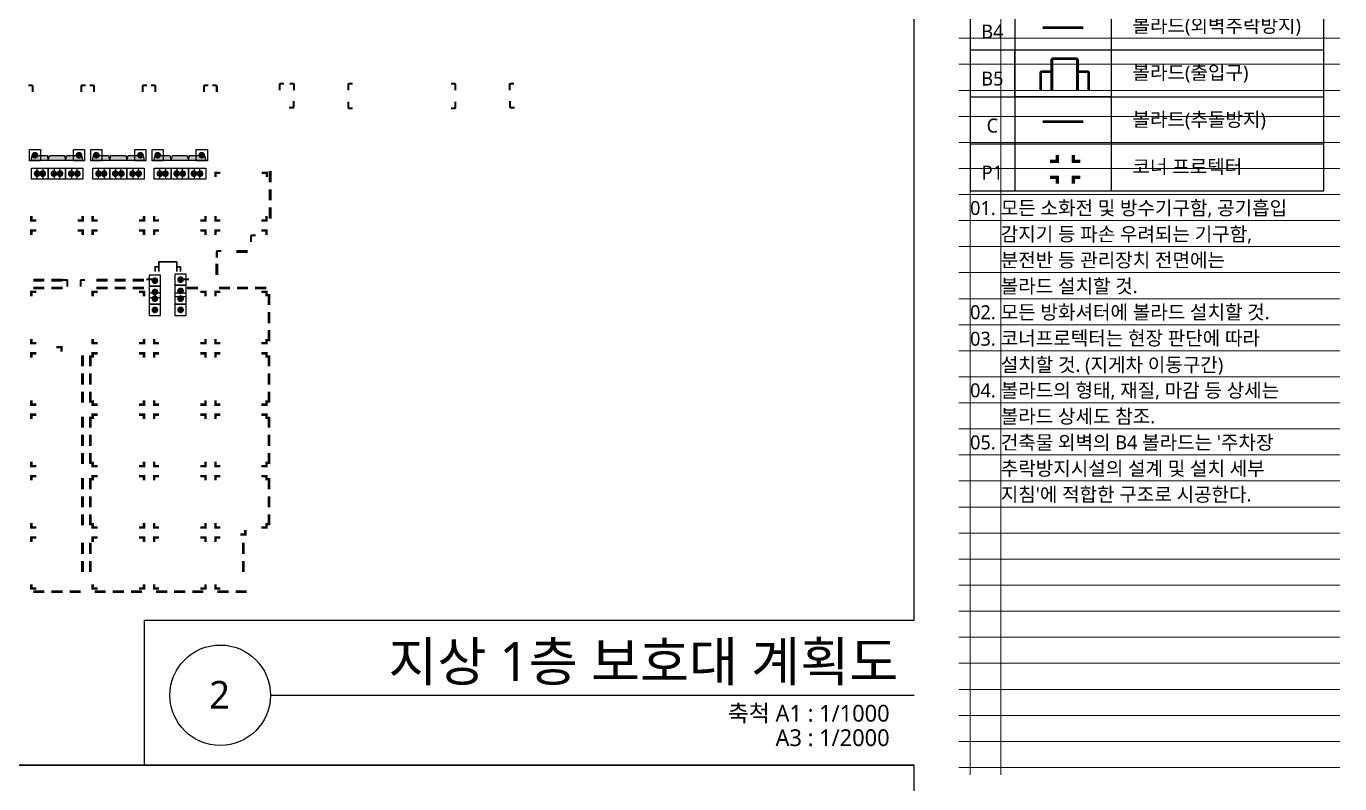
# Model space of a CAD drawing. Header units: millimetres. Extents: x 1037297 to 2672297, y 928637 to 1464837.
# Drawn here: x 1596915 to 1832297, y 1193385 to 1329111 of the extents above; entities that cross this region are included whole.
import ezdxf
from ezdxf.enums import TextEntityAlignment as Align

# ---------------------------------------------------------------- set-up
doc = ezdxf.new("R2010")
doc.units = ezdxf.units.MM
doc.header["$LTSCALE"] = 5
doc.header["$MEASUREMENT"] = 0
doc.linetypes.add('HIDDEN', pattern=[0.375, 0.25, -0.125])
doc.layers.get('0').update_dxf_attribs({"linetype": 'CONTINUOUS'})
doc.layers.get('Defpoints').update_dxf_attribs({"color": 153, "linetype": 'CONTINUOUS'})
doc.layers.add('A-REV-0408', color=151, linetype='CONTINUOUS')
doc.layers.add('볼라드', color=4, linetype='CONTINUOUS')
doc.layers.add('A-XXXX-NPLT', color=144, linetype='CONTINUOUS', lineweight=15, plot=False)
for name, color, linetype, lineweight in [('A-XXXX-SYMB', 7, 'CONTINUOUS', 25), ('A-XXXX-TABL', 7, 'CONTINUOUS', 25), ('A-XXXX-TXT1', 3, 'CONTINUOUS', 25), ('A-XXXX-TXT2', 3, 'CONTINUOUS', 25)]:
    doc.layers.add(name, color=color, linetype=linetype, lineweight=lineweight)
doc.styles.add('맑은 고딕', font='malgun.ttf')
doc.styles.add('맑은고딕', font='malgun.ttf')

# ---------------------------------------------------------------- blocks, each defined once
blk = doc.blocks.new('차량보호대1')
at = {"layer": 'A-XXXX-SYMB', "color": 4, "linetype": 'Continuous'}
blk.add_lwpolyline([(458063, -65474), (462262, -65474), (462622, -66872), (457703, -66872)], close=True, dxfattribs=at)
blk.add_solid([(458063, -65474), (462262, -65474), (457703, -66872), (462622, -66872)], dxfattribs=at)
blk = doc.blocks.new('A$C542C6F25')
at = {"layer": 'A-XXXX-SYMB', "color": 3, "linetype": 'Continuous'}
blk.add_lwpolyline([(0, 268), (2000, 268), (2000, 2268), (0, 2268)], close=True, dxfattribs=at)
at = {"layer": 'A-XXXX-SYMB', "color": 3, "linetype": 'Continuous', "const_width": 600}
blk.add_lwpolyline([(700, 1268, 1), (1300, 1268, 1)], format="xyb", close=True, dxfattribs=at)
blk = doc.blocks.new('볼라드-4')
at = {"layer": '볼라드', "const_width": 300}
for points in [[(171021, 140085), (170453, 140085, -0.4142136), (170363, 140175), (170363, 140953)], [(172631, 139216), (171111, 139216, -0.4142136), (171021, 139306), (171021, 140953)], [(172631, 139216), (174151, 139216, 0.4142136), (174241, 139306), (174241, 140953)], [(174241, 140085), (174809, 140085, 0.4142136), (174899, 140175), (174899, 140953)]]:
    blk.add_lwpolyline(points, format="xyb", dxfattribs=at)
blk = doc.blocks.new('NOTE(220317)')
at = {"layer": 'A-XXXX-NPLT'}
for p, q in [((1010649.8, 179732.7), (1010649.8, 175412.7)), ((1010759.8, 179732.7), (1010759.8, 175412.7)), ((1010609.8, 179546.1), (1011974.8, 179546.1)), ((1010609.8, 179452.7), (1011974.8, 179452.7)), ((1010609.8, 179359.4), (1011974.8, 179359.4)), ((1010609.8, 179266.1), (1011974.8, 179266.1)), ((1010609.8, 179172.7), (1011974.8, 179172.7)), ((1010609.8, 179079.4), (1011974.8, 179079.4)), ((1010609.8, 178986.1), (1011974.8, 178986.1)), ((1010609.8, 178892.7), (1011974.8, 178892.7)), ((1010609.8, 178799.4), (1011974.8, 178799.4)), ((1010609.8, 178706.1), (1011974.8, 178706.1)), ((1010609.8, 178612.7), (1011974.8, 178612.7)), ((1010609.8, 178519.4), (1011974.8, 178519.4)), ((1010609.8, 178426.1), (1011974.8, 178426.1)), ((1010609.8, 178332.7), (1011974.8, 178332.7)), ((1010609.8, 178239.4), (1011974.8, 178239.4)), ((1010609.8, 178146.1), (1011974.8, 178146.1)), ((1010609.8, 178052.7), (1011974.8, 178052.7)), ((1010609.8, 177959.4), (1011974.8, 177959.4)), ((1010609.8, 177866.1), (1011974.8, 177866.1)), ((1010609.8, 177772.7), (1011974.8, 177772.7)), ((1010609.8, 177679.4), (1011974.8, 177679.4)), ((1010609.8, 177586.1), (1011974.8, 177586.1)), ((1010609.8, 177492.7), (1011974.8, 177492.7)), ((1010609.8, 177399.4), (1011974.8, 177399.4)), ((1010609.8, 177306.1), (1011974.8, 177306.1)), ((1010609.8, 177212.7), (1011974.8, 177212.7)), ((1010609.8, 177119.4), (1011974.8, 177119.4)), ((1010609.8, 177026.1), (1011974.8, 177026.1)), ((1010609.8, 176932.7), (1011974.8, 176932.7)), ((1010609.8, 176839.4), (1011974.8, 176839.4)), ((1010609.8, 176746.1), (1011974.8, 176746.1)), ((1010609.8, 176652.7), (1011974.8, 176652.7)), ((1010609.8, 176559.4), (1011974.8, 176559.4)), ((1010609.8, 176466.1), (1011974.8, 176466.1)), ((1010609.8, 176372.7), (1011974.8, 176372.7)), ((1010609.8, 176279.4), (1011974.8, 176279.4)), ((1010609.8, 176186.1), (1011974.8, 176186.1)), ((1010609.8, 176092.7), (1011974.8, 176092.7)), ((1010609.8, 175999.4), (1011974.8, 175999.4)), ((1010609.8, 175906.1), (1011974.8, 175906.1)), ((1010609.8, 175812.7), (1011974.8, 175812.7)), ((1010609.8, 175719.4), (1011974.8, 175719.4)), ((1010609.8, 175626.1), (1011974.8, 175626.1)), ((1010609.8, 175532.7), (1011974.8, 175532.7)), ((1010609.8, 175439.4), (1011974.8, 175439.4))]:
    blk.add_line(p, q, dxfattribs=at)
blk = doc.blocks.new('NOTE-보호대 계획도')
at = {"layer": 'A-REV-0408'}
blk.add_lwpolyline([(7656.5, 4251.5), (7829.6, 4251.5), (7829.6, 4167.3), (7656.5, 4167.3)], close=True, dxfattribs=at)
at = {"layer": 'A-XXXX-SYMB', "linetype": 'Continuous', "const_width": 5.06}
for points in [[(7735.9, 4736.3), (7725.7, 4736.3, 0.414214), (7723.1, 4733.7), (7723.1, 4719.2)], [(7748.2, 4736.3), (7758.4, 4736.3, -0.414214), (7761, 4733.7), (7761, 4719.2)], [(7723.1, 4710.7), (7723.1, 4694.6, 0.414214), (7725.7, 4692), (7735.9, 4692)], [(7761, 4710.7), (7761, 4694.6, -0.414214), (7758.4, 4692), (7748.2, 4692)], [(7734.7, 4645.4), (7724.4, 4645.4, 0.414214), (7721.9, 4642.9), (7721.9, 4611.2)], [(7746.9, 4645.4), (7757.2, 4645.4, -0.414214), (7759.7, 4642.9), (7759.7, 4611.2)], [(7741.7, 4555.4), (7725.7, 4555.4, 0.414214), (7723.2, 4552.9), (7723.2, 4531.1)]]:
    blk.add_lwpolyline(points, format="xyb", dxfattribs=at)
blk.add_lwpolyline([(7723.2, 4477.4), (7723.2, 4446.8)], dxfattribs=at)
at = {"layer": 'A-XXXX-SYMB', "color": 4, "linetype": 'Continuous'}
blk.add_lwpolyline([(7713.6, 4379.8), (7772.6, 4379.8), (7777.6, 4360.1), (7708.5, 4360.1)], close=True, dxfattribs=at)
at = {"layer": 'A-XXXX-SYMB', "color": 2, "ltscale": 400, "const_width": 5.06}
blk.add_lwpolyline([(7706.5, 4291.4), (7779.6, 4291.4)], dxfattribs=at)
at = {"layer": 'A-XXXX-SYMB', "color": 3, "linetype": 'HIDDEN', "ltscale": 400, "const_width": 5.06}
blk.add_lwpolyline([(7706.5, 4122.9), (7779.6, 4122.9)], dxfattribs=at)
at = {"layer": 'A-XXXX-SYMB', "color": 6, "linetype": 'Continuous', "const_width": 6.12}
for points in [[(7719.9, 4051.9), (7732.7, 4051.9), (7732.7, 4062.9)], [(7774.3, 4051.9), (7761.6, 4051.9), (7761.6, 4062.9)], [(7719.9, 4023), (7732.7, 4023), (7732.7, 4011.9)], [(7774.3, 4023), (7761.6, 4023), (7761.6, 4011.9)]]:
    blk.add_lwpolyline(points, dxfattribs=at)
at = {"layer": 'A-XXXX-SYMB', "color": 4, "linetype": 'Continuous'}
blk.add_solid([(7713.6, 4379.8), (7772.6, 4379.8), (7708.5, 4360.1), (7777.6, 4360.1)], dxfattribs=at)
at = {"layer": 'A-XXXX-TABL'}
for p, q in [((7829.6, 4925.6), (7829.6, 3998.7)), ((7576.5, 4841.3), (8210.3, 4841.3)), ((7656.5, 4841.3), (7656.5, 3998.7)), ((7576.5, 4757.1), (8210.3, 4757.1)), ((7576.5, 4757.1), (8210.3, 4757.1)), ((7656.5, 4672.8), (8210.3, 4672.8)), ((7656.5, 4588.5), (8210.3, 4588.5)), ((7656.5, 4504.3), (8210.3, 4504.3)), ((7576.5, 4420), (8210.3, 4420)), ((7576.5, 4420), (8210.3, 4420)), ((7576.5, 4335.8), (8210.3, 4335.8)), ((7576.5, 4251.5), (8210.3, 4251.5)), ((7576.5, 4167.3), (8210.3, 4167.3)), ((7576.5, 4083), (8210.3, 4083))]:
    blk.add_line(p, q, dxfattribs=at)
blk.add_lwpolyline([(8210.3, 4925.6), (7576.5, 4925.6), (7576.5, 3998.7), (8210.3, 3998.7)], close=True, dxfattribs=at)
at = {"layer": '볼라드', "const_width": 5.05}
for points in [[(7723, 4178.2), (7723, 4233.1, -0.414214), (7725.5, 4235.6), (7766.5, 4235.6, -0.414214), (7769.1, 4233.1), (7769.1, 4178.2)], [(7723, 4212.4), (7705.5, 4212.4, 0.414214), (7703, 4209.9), (7703, 4178.2)], [(7769.1, 4212.4), (7786.6, 4212.4, -0.414214), (7789.1, 4209.9), (7789.1, 4178.2)]]:
    blk.add_lwpolyline(points, format="xyb", dxfattribs=at)
at = {"layer": 'A-XXXX-SYMB', "linetype": 'Continuous', "xscale": 0.01404318777870375, "yscale": 0.01404318777870375, "zscale": 0.01404318777870375}
blk.add_blockref('A$C542C6F25', (7729, 4783.3), dxfattribs=at)
at = {"layer": 'A-XXXX-TXT2', "style": '맑은 고딕'}
for s, p in [('■', (7576.5, 4994.8)), ('볼라드 형태,재질,마감 등 상세는 ', (7631.5, 4994.8)), ('볼라드 상세도면 참조', (7631.5, 4948.1)), ('01.', (7576.5, 3968.1)), ('모든 소화전 및 방수기구함, 공기흡입', (7631.5, 3968.1)), ('감지기 등 파손 우려되는 기구함,', (7631.5, 3921.4)), ('분전반 등 관리장치 전면에는', (7631.5, 3874.8)), ('볼라드 설치할 것.', (7631.5, 3828.1)), ('02.', (7576.5, 3781.4)), ('모든 방화셔터에 볼라드 설치할 것.', (7631.5, 3781.4)), ('03.', (7576.5, 3733.9)), ('코너프로텍터는 현장 판단에 따라', (7631.5, 3734.8)), ('설치할 것. (지게차 이동구간)', (7631.5, 3687.2)), ('04.', (7576.5, 3641.4)), ('볼라드의 형태, 재질, 마감 등 상세는', (7631.5, 3641.4)), ('볼라드 상세도 참조.', (7631.5, 3594.8)), ('05.', (7576.5, 3548.1)), ("건축물 외벽의 B4 볼라드는 '주차장", (7631.5, 3548.1)), ('추락방지시설의 설계 및 설치 세부', (7631.5, 3501.4)), ("지침'에 적합한 구조로 시공한다.", (7631.5, 3454.8))]:
    blk.add_text(s, height=25, dxfattribs=at).set_placement(p, align=Align.MIDDLE_LEFT)
for s, p in [('부  호', (7662.1, 4872.3)), ('명        칭', (7938, 4872.1)), ('볼라드-1', (7864.1, 4788.5)), ('볼라드-2A(기둥)', (7867.6, 4704.2)), ('볼라드-2B(기둥)', (7867.6, 4620)), ('볼라드-2C', (7867.6, 4555.1)), ('(기둥,벽체코너)', (7867.6, 4511.5)), ('볼라드-2D', (7867.6, 4470.9)), ('(기둥,벽체코너)', (7867.6, 4427.2)), ('차랑보호대', (7867.6, 4366.9)), ('볼라드(외벽추락방지)', (7867.6, 4282.6)), ('볼라드(출입구)', (7867.6, 4198.3)), ('볼라드(추돌방지)', (7867.6, 4114.1)), ('코너 프로텍터', (7867.6, 4029.8))]:
    blk.add_text(s, height=25, dxfattribs=at).set_placement(p)
for s, p in [('B1', (7616.5, 4789.9)), ('B2', (7616.5, 4623.9)), ('B3', (7616.5, 4368.6)), ('B4', (7616.5, 4284.3)), ('B5', (7616.5, 4200.1)), ('C', (7616.5, 4115.8)), ('P1', (7616.5, 4031.6))]:
    blk.add_text(s, height=25, dxfattribs=at).set_placement(p, align=Align.MIDDLE_CENTER)

msp = doc.modelspace()

# ---------------------------------------------------------------- linework, layer by layer
msp.add_line((1037297, 1196737), (1756047, 1196737))
at = {"layer": 'A-XXXX-SYMB'}
msp.add_line((1640669, 1209237), (1756047, 1209237), dxfattribs=at)
at = {"layer": 'A-XXXX-SYMB', "linetype": 'Continuous', "const_width": 360}
for points in [[(1597265, 1318508), (1597885, 1318508, -0.4142136), (1598065, 1318328), (1598065, 1317308)], [(1607565, 1318508), (1606945, 1318508, 0.4142136), (1606765, 1318328), (1606765, 1317308)], [(1608265, 1318508), (1608885, 1318508, -0.4142136), (1609065, 1318328), (1609065, 1317308)], [(1618565, 1318508), (1617945, 1318508, 0.4142136), (1617765, 1318328), (1617765, 1317308)], [(1619265, 1318508), (1619885, 1318508, -0.4142136), (1620065, 1318328), (1620065, 1317308)], [(1629565, 1318508), (1628945, 1318508, 0.4142136), (1628765, 1318328), (1628765, 1317308)], [(1630265, 1318508), (1630885, 1318508, -0.4142136), (1631065, 1318328), (1631065, 1317308)], [(1643115, 1318808), (1642495, 1318808, 0.4142136), (1642315, 1318628), (1642315, 1317608)], [(1644115, 1318808), (1644735, 1318808, -0.4142136), (1644915, 1318628), (1644915, 1317608)], [(1655415, 1318808), (1654795, 1318808, 0.4142136), (1654615, 1318628), (1654615, 1317608)], [(1673015, 1318808), (1673635, 1318808, -0.4142136), (1673815, 1318628), (1673815, 1317608)], [(1684315, 1318808), (1683695, 1318808, 0.4142136), (1683515, 1318628), (1683515, 1317608)], [(1644015, 1314508), (1644635, 1314508, 0.4142136), (1644815, 1314688), (1644815, 1315708)], [(1655415, 1314408), (1654795, 1314408, -0.4142136), (1654615, 1314588), (1654615, 1315608)], [(1673015, 1314408), (1673635, 1314408, 0.4142136), (1673815, 1314588), (1673815, 1315608)], [(1684415, 1314508), (1683795, 1314508, -0.4142136), (1683615, 1314688), (1683615, 1315708)], [(1638015, 1291658), (1637395, 1291658, 0.4142136), (1637215, 1291478), (1637215, 1290458)], [(1631865, 1288858), (1631245, 1288858, 0.4142136), (1631065, 1288678), (1631065, 1287658)], [(1603465, 1283658), (1604085, 1283658, -0.4142136), (1604265, 1283478), (1604265, 1282458)], [(1607465, 1283658), (1606845, 1283658, 0.4142136), (1606665, 1283478), (1606665, 1282458)]]:
    msp.add_lwpolyline(points, format="xyb", dxfattribs=at)
at = {"layer": 'A-XXXX-SYMB', "color": 6, "linetype": 'Continuous', "const_width": 436}
for points in [[(1631715, 1302859), (1630815, 1302859), (1630815, 1302079)], [(1639115, 1302859), (1640015, 1302859), (1640015, 1302079)], [(1598715, 1294309), (1597815, 1294309), (1597815, 1295089)], [(1606115, 1294309), (1607015, 1294309), (1607015, 1295089)], [(1609715, 1294309), (1608815, 1294309), (1608815, 1295089)], [(1617115, 1294309), (1618015, 1294309), (1618015, 1295089)], [(1620715, 1294309), (1619815, 1294309), (1619815, 1295089)], [(1628115, 1294309), (1629015, 1294309), (1629015, 1295089)], [(1631715, 1294309), (1630815, 1294309), (1630815, 1295089)], [(1639065, 1294309), (1639965, 1294309), (1639965, 1295089)], [(1598715, 1292509), (1597815, 1292509), (1597815, 1291729)], [(1606115, 1292509), (1607015, 1292509), (1607015, 1291729)], [(1609715, 1292509), (1608815, 1292509), (1608815, 1291729)], [(1617115, 1292509), (1618015, 1292509), (1618015, 1291729)], [(1620715, 1292509), (1619815, 1292509), (1619815, 1291729)], [(1628115, 1292509), (1629015, 1292509), (1629015, 1291729)], [(1631715, 1292509), (1630815, 1292509), (1630815, 1291729)], [(1639065, 1292509), (1639965, 1292509), (1639965, 1291729)], [(1598715, 1281508), (1597815, 1281508), (1597815, 1280728)], [(1609715, 1281508), (1608815, 1281508), (1608815, 1280728)], [(1617115, 1281508), (1618015, 1281508), (1618015, 1280728)], [(1628115, 1281508), (1629015, 1281508), (1629015, 1280728)], [(1631715, 1281508), (1630815, 1281508), (1630815, 1280728)], [(1639065, 1281508), (1639965, 1281508), (1639965, 1280728)], [(1598715, 1272308), (1597815, 1272308), (1597815, 1273088)], [(1602315, 1271608), (1603215, 1271608), (1603215, 1270828)], [(1609715, 1272308), (1608815, 1272308), (1608815, 1273088)], [(1617115, 1272308), (1618015, 1272308), (1618015, 1273088)], [(1620715, 1272308), (1619815, 1272308), (1619815, 1273088)], [(1628115, 1272308), (1629015, 1272308), (1629015, 1273088)], [(1631715, 1272308), (1630815, 1272308), (1630815, 1273088)], [(1639065, 1272308), (1639965, 1272308), (1639965, 1273088)], [(1598715, 1270508), (1597815, 1270508), (1597815, 1269728)], [(1609715, 1270508), (1608815, 1270508), (1608815, 1269728)], [(1617115, 1270508), (1618015, 1270508), (1618015, 1269728)], [(1620715, 1270508), (1619815, 1270508), (1619815, 1269728)], [(1628115, 1270508), (1629015, 1270508), (1629015, 1269728)], [(1631715, 1270508), (1630815, 1270508), (1630815, 1269728)], [(1639065, 1270508), (1639965, 1270508), (1639965, 1269728)], [(1598715, 1261308), (1597815, 1261308), (1597815, 1262088)], [(1609715, 1261308), (1608815, 1261308), (1608815, 1262088)], [(1617115, 1261308), (1618015, 1261308), (1618015, 1262088)], [(1620715, 1261308), (1619815, 1261308), (1619815, 1262088)], [(1628115, 1261308), (1629015, 1261308), (1629015, 1262088)], [(1631715, 1261308), (1630815, 1261308), (1630815, 1262088)], [(1639065, 1261308), (1639965, 1261308), (1639965, 1262088)], [(1598715, 1259508), (1597815, 1259508), (1597815, 1258728)], [(1609715, 1259508), (1608815, 1259508), (1608815, 1258728)], [(1617115, 1259508), (1618015, 1259508), (1618015, 1258728)], [(1620715, 1259508), (1619815, 1259508), (1619815, 1258728)], [(1628115, 1259508), (1629015, 1259508), (1629015, 1258728)], [(1631715, 1259508), (1630815, 1259508), (1630815, 1258728)], [(1639065, 1259508), (1639965, 1259508), (1639965, 1258728)], [(1598715, 1250308), (1597815, 1250308), (1597815, 1251088)], [(1609715, 1250308), (1608815, 1250308), (1608815, 1251088)], [(1617115, 1250308), (1618015, 1250308), (1618015, 1251088)], [(1620715, 1250308), (1619815, 1250308), (1619815, 1251088)], [(1628115, 1250308), (1629015, 1250308), (1629015, 1251088)], [(1631715, 1250308), (1630815, 1250308), (1630815, 1251088)], [(1639065, 1250308), (1639965, 1250308), (1639965, 1251088)], [(1598715, 1248508), (1597815, 1248508), (1597815, 1247728)], [(1609715, 1248508), (1608815, 1248508), (1608815, 1247728)], [(1617115, 1248508), (1618015, 1248508), (1618015, 1247728)], [(1620715, 1248508), (1619815, 1248508), (1619815, 1247728)], [(1628115, 1248508), (1629015, 1248508), (1629015, 1247728)], [(1631715, 1248508), (1630815, 1248508), (1630815, 1247728)], [(1639065, 1248508), (1639965, 1248508), (1639965, 1247728)], [(1598715, 1239308), (1597815, 1239308), (1597815, 1240088)], [(1609715, 1239308), (1608815, 1239308), (1608815, 1240088)], [(1617115, 1239308), (1618015, 1239308), (1618015, 1240088)], [(1620715, 1239308), (1619815, 1239308), (1619815, 1240088)], [(1628115, 1239308), (1629015, 1239308), (1629015, 1240088)], [(1631715, 1239308), (1630815, 1239308), (1630815, 1240088)], [(1635265, 1238058), (1636165, 1238058), (1636165, 1238838)], [(1639065, 1239308), (1639965, 1239308), (1639965, 1240088)], [(1598715, 1237508), (1597815, 1237508), (1597815, 1236728)], [(1609715, 1237508), (1608815, 1237508), (1608815, 1236728)], [(1617115, 1237508), (1618015, 1237508), (1618015, 1236728)], [(1620715, 1237508), (1619815, 1237508), (1619815, 1236728)], [(1628115, 1237508), (1629015, 1237508), (1629015, 1236728)], [(1631715, 1237508), (1630815, 1237508), (1630815, 1236728)], [(1598715, 1228358), (1597815, 1228358), (1597815, 1229138)], [(1609715, 1228358), (1608815, 1228358), (1608815, 1229138)], [(1617115, 1228358), (1618015, 1228358), (1618015, 1229138)], [(1620715, 1228358), (1619815, 1228358), (1619815, 1229138)], [(1628115, 1228358), (1629015, 1228358), (1629015, 1229138)], [(1631715, 1228358), (1630815, 1228358), (1630815, 1229138)]]:
    msp.add_lwpolyline(points, dxfattribs=at)
at = {"layer": 'A-XXXX-SYMB', "color": 3, "linetype": 'HIDDEN', "ltscale": 400, "const_width": 506}
for points in [[(1640626, 1303158), (1640626, 1301158)], [(1640626, 1299908), (1640626, 1297908)], [(1640626, 1296658), (1640626, 1294658)], [(1636573, 1288758), (1634573, 1288758)], [(1631078, 1286558), (1631078, 1284558)], [(1598179, 1283616), (1600179, 1283616)], [(1601429, 1283616), (1603429, 1283616)], [(1609484, 1283616), (1611484, 1283616)], [(1612734, 1283616), (1614734, 1283616)], [(1615984, 1283616), (1617984, 1283616)], [(1598179, 1282214), (1600179, 1282214)], [(1601429, 1282214), (1603429, 1282214)], [(1609484, 1282214), (1611484, 1282214)], [(1612734, 1282214), (1614734, 1282214)], [(1615984, 1282214), (1617984, 1282214)], [(1625699, 1282214), (1627699, 1282214)], [(1631430, 1282214), (1633430, 1282214)], [(1634680, 1282214), (1636680, 1282214)], [(1637930, 1282214), (1639930, 1282214)], [(1640426, 1281158), (1640426, 1279158)], [(1640426, 1277908), (1640426, 1275908)], [(1640426, 1274658), (1640426, 1272658)], [(1607006, 1270158), (1607006, 1268158)], [(1608408, 1270158), (1608408, 1268158)], [(1640426, 1270158), (1640426, 1268158)], [(1607006, 1266908), (1607006, 1264908)], [(1608408, 1266908), (1608408, 1264908)], [(1640426, 1266908), (1640426, 1264908)], [(1607006, 1263658), (1607006, 1261658)], [(1608408, 1263658), (1608408, 1261658)], [(1640426, 1263658), (1640426, 1261658)], [(1607006, 1259158), (1607006, 1257158)], [(1608408, 1259158), (1608408, 1257158)], [(1640426, 1259158), (1640426, 1257158)], [(1607006, 1255908), (1607006, 1253908)], [(1608408, 1255908), (1608408, 1253908)], [(1640426, 1255908), (1640426, 1253908)], [(1607006, 1252658), (1607006, 1250658)], [(1608408, 1252658), (1608408, 1250658)], [(1640426, 1252658), (1640426, 1250658)], [(1607006, 1248158), (1607006, 1246158)], [(1608408, 1248158), (1608408, 1246158)], [(1640426, 1248158), (1640426, 1246158)], [(1607006, 1244908), (1607006, 1242908)], [(1608408, 1244908), (1608408, 1242908)], [(1640426, 1244908), (1640426, 1242908)], [(1607006, 1241658), (1607006, 1239658)], [(1608408, 1241658), (1608408, 1239658)], [(1640426, 1241658), (1640426, 1239658)], [(1607006, 1236558), (1607006, 1234558)], [(1608408, 1236558), (1608408, 1234558)], [(1635806, 1236558), (1635806, 1234558)], [(1607006, 1233308), (1607006, 1231308)], [(1608408, 1233308), (1608408, 1231308)], [(1635806, 1233308), (1635806, 1231308)], [(1598165, 1227797), (1600165, 1227797)], [(1601415, 1227797), (1603415, 1227797)], [(1604665, 1227797), (1606665, 1227797)], [(1609165, 1227797), (1611165, 1227797)], [(1612415, 1227797), (1614415, 1227797)], [(1615665, 1227797), (1617665, 1227797)], [(1620165, 1227797), (1622165, 1227797)], [(1623415, 1227797), (1625415, 1227797)], [(1626665, 1227797), (1628665, 1227797)], [(1631165, 1227797), (1633165, 1227797)], [(1634415, 1227797), (1636415, 1227797)]]:
    msp.add_lwpolyline(points, dxfattribs=at)
at = {"layer": 'A-XXXX-SYMB', "linetype": 'Continuous', "const_width": 360}
for points in [[(1618447, 1283758), (1619583, 1283758)], [(1624947, 1283758), (1626083, 1283758)]]:
    msp.add_lwpolyline(points, dxfattribs=at)
at = {"layer": 'A-XXXX-SYMB'}
msp.add_circle((1631669, 1209237), 9000, dxfattribs=at)
at = {"layer": 'Defpoints'}
for points in [[(1396672, 1196737), (1618080, 1196737), (1618080, 1222696), (1756047, 1222696), (1756047, 1464837), (1396672, 1464837)], [(1396672, 928637), (1618080, 928637), (1618080, 954596), (1756047, 954596), (1756047, 1196737), (1396672, 1196737)]]:
    msp.add_lwpolyline(points, close=True, dxfattribs=at)

# ---------------------------------------------------------------- block references
at = {"layer": 'A-XXXX-SYMB', "color": 3, "linetype": 'Continuous', "xscale": -1, "rotation": 180}
for p in [(1597465, 1307276), (1605365, 1307276), (1608465, 1307276), (1616365, 1307276), (1619465, 1307276), (1627365, 1307276), (1597864, 1303976), (1598865, 1303976), (1600865, 1303976), (1601966, 1303976), (1603966, 1303976), (1605066, 1303976), (1608864, 1303976), (1609865, 1303976), (1611865, 1303976), (1612966, 1303976), (1614966, 1303976), (1616066, 1303976), (1619864, 1303976), (1620865, 1303976), (1622865, 1303976), (1623966, 1303976), (1625966, 1303976), (1627066, 1303976)]:
    msp.add_blockref('A$C542C6F25', p, dxfattribs=at)
at = {"layer": 'A-XXXX-SYMB', "xscale": 0.6301361998317555, "yscale": 0.6301361998317555, "zscale": 0.6301361998317555}
for p in [(1309350, 1347196), (1312450, 1347196), (1315550, 1347196), (1320350, 1347196), (1323450, 1347196), (1326550, 1347196), (1331350, 1347196), (1334450, 1347196), (1337550, 1347196)]:
    msp.add_blockref('차량보호대1', p, dxfattribs=at)
at = {"layer": 'A-XXXX-SYMB', "color": 3, "linetype": 'Continuous', "rotation": 180}
for p in [(1620965, 1284786), (1625565, 1284966), (1620965, 1282786), (1620965, 1281566), (1625565, 1282966), (1625565, 1281566), (1620965, 1279566), (1625565, 1279566)]:
    msp.add_blockref('A$C542C6F25', p, dxfattribs=at)
at = {"layer": 'A-XXXX-TXT1', "xscale": 49.99999962610639, "yscale": 49.99999962610639, "zscale": 49.99999962610639}
msp.add_blockref('NOTE(220317)', (-48766443, -7575674), dxfattribs=at)
at = {"layer": 'A-XXXX-TXT2', "xscale": 99.99999925221279, "yscale": 99.99999925221279, "zscale": 99.99999925221279}
msp.add_blockref('NOTE-보호대 계획도', (1008397, 899737), dxfattribs=at)
at = {"layer": '볼라드', "color": 4, "xscale": -1, "rotation": 180}
msp.add_blockref('볼라드-4', (1449634, 1426116), dxfattribs=at)

# ---------------------------------------------------------------- texts
at = {"layer": 'A-XXXX-TXT1', "style": '맑은고딕'}
msp.add_text('지상 1층 보호대 계획도', height=7000, dxfattribs=at).set_placement((1753189, 1209690), align=Align.BOTTOM_RIGHT)
msp.add_text('2', height=5000, dxfattribs=at).set_placement((1631553, 1209344), align=Align.MIDDLE)
for s, p in [('축척 A1 : 1/1000', (1751631, 1207515)), ('A3 : 1/2000', (1751631, 1203136))]:
    msp.add_text(s, height=3000, dxfattribs=at).set_placement(p, align=Align.TOP_RIGHT)

doc.saveas('drawing.dxf')
